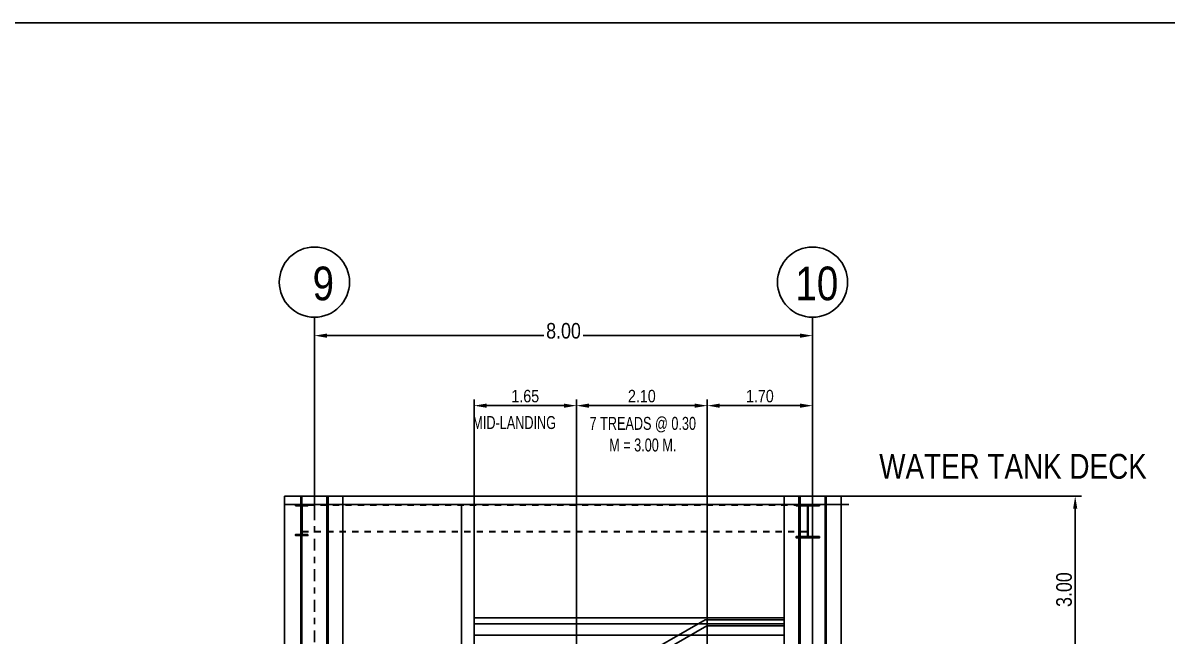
# Model space of a CAD drawing. Header units: millimetres. Extents: x 2148 to 2681, y 758 to 986.
# Drawn here: x 2499.55 to 2517.92, y 897.99 to 907.84 of the extents above; entities that cross this region are included whole.
import ezdxf

# ---------------------------------------------------------------- set-up
doc = ezdxf.new("R2010")
doc.units = ezdxf.units.MM
doc.linetypes.add('$0$HIDDEN', pattern=[0.375, 0.25, -0.125])
doc.linetypes.add('CENTER2', pattern=[28.575, 19.05, -3.175, 3.175, -3.175])
for name, color, linetype in [('D', 1, 'Continuous'), ('DIM', 20, 'Continuous'), ('HATCH', 8, 'Continuous'), ('TEXT', 6, 'Continuous'), ('TLBLK', 7, 'Continuous'), ('wall', 4, 'Continuous')]:
    doc.layers.add(name, color=color, linetype=linetype)
doc.styles.add('ARIALNW', font='ARIALN.TTF')
doc.styles.get("Standard").update_dxf_attribs({"font": 'arial.ttf'})
doc.dimstyles.new('DIM 100', dxfattribs={"dimtxt": 0.2, "dimasz": 0.2, "dimexe": 0.1, "dimexo": 0, "dimgap": 0.05, "dimtad": 1, "dimzin": 0, "dimdsep": 46, "dimtxsty": 'ARIALNW', "dimcen": 0.09, "dimclrd": 6, "dimclre": 6, "dimclrt": 13, "dimadec": 0, "dimazin": 0, "dimtfac": 1, "dimtofl": 0, "dimtmove": 2, "dimatfit": 3, "dimfxl": 1, "dimtolj": 1, "dimtzin": 0, "dimarcsym": 0})

# ---------------------------------------------------------------- blocks, each defined once
blk = doc.blocks.new('*D2798')
at = {"color": 6, "lineweight": -2, "ltscale": 0.05, "transparency": 16777216}
for p, q in [((2504.23, 899.899), (2504.23, 902.918)), ((2512.229, 899.899), (2512.229, 902.918)), ((2504.43, 902.818), (2507.914, 902.818)), ((2512.029, 902.818), (2508.546, 902.818))]:
    blk.add_line(p, q, dxfattribs=at)
at = {"color": 6, "ltscale": 0.05, "transparency": 16777216}
for points in [[(2504.43, 902.851), (2504.43, 902.784), (2504.23, 902.818)], [(2512.029, 902.851), (2512.029, 902.784), (2512.229, 902.818)]]:
    blk.add_solid(points, dxfattribs=at)
at = {"layer": 'Defpoints', "color": 0, "ltscale": 0.05, "transparency": 16777216}
for p in [(2512.229, 902.818), (2504.23, 899.899, 0), (2512.229, 899.899, 0)]:
    blk.add_point(p, dxfattribs=at)
at = {"color": 13, "ltscale": 0.05, "transparency": 16777216, "insert": (2508.23, 902.894), "char_height": 0.25, "attachment_point": 5, "style": 'ARIALNW'}
blk.add_mtext('\\A1;8.00', dxfattribs=at)
blk = doc.blocks.new('*D2813')
at = {"color": 6, "lineweight": -2, "ltscale": 0.05, "transparency": 16777216}
for p, q in [((2512.809, 900.242), (2516.546, 900.242)), ((2516.446, 900.042), (2516.446, 897.44)), ((2513.271, 897.24), (2516.546, 897.24))]:
    blk.add_line(p, q, dxfattribs=at)
at = {"color": 6, "ltscale": 0.05, "transparency": 16777216}
for points in [[(2516.413, 900.042), (2516.479, 900.042), (2516.446, 900.242)], [(2516.413, 897.44), (2516.479, 897.44), (2516.446, 897.24)]]:
    blk.add_solid(points, dxfattribs=at)
at = {"layer": 'Defpoints', "color": 0, "ltscale": 0.05, "transparency": 16777216}
for p in [(2512.809, 900.242, 0), (2513.271, 897.24, 0), (2516.446, 897.24)]:
    blk.add_point(p, dxfattribs=at)
at = {"color": 13, "ltscale": 0.05, "transparency": 16777216, "insert": (2516.268, 898.741), "char_height": 0.25, "attachment_point": 5, "rotation": 90, "style": 'ARIALNW'}
blk.add_mtext('\\A1;3.00', dxfattribs=at)
blk = doc.blocks.new('*D2831')
at = {"color": 6, "lineweight": -2, "ltscale": 0.05, "transparency": 16777216}
for p, q in [((2510.538, 897.24), (2510.538, 901.794)), ((2512.229, 897.24), (2512.229, 901.794)), ((2510.738, 901.694), (2512.029, 901.694))]:
    blk.add_line(p, q, dxfattribs=at)
at = {"color": 6, "ltscale": 0.05, "transparency": 16777216}
for points in [[(2510.738, 901.727), (2510.738, 901.66), (2510.538, 901.694)], [(2512.029, 901.727), (2512.029, 901.66), (2512.229, 901.694)]]:
    blk.add_solid(points, dxfattribs=at)
at = {"layer": 'Defpoints', "color": 0, "ltscale": 0.05, "transparency": 16777216}
for p in [(2512.229, 901.694), (2510.538, 897.24, 0), (2512.229, 897.24, 0)]:
    blk.add_point(p, dxfattribs=at)
at = {"color": 13, "ltscale": 0.05, "transparency": 16777216, "insert": (2511.383, 901.846), "char_height": 0.2, "attachment_point": 5, "style": 'ARIALNW'}
blk.add_mtext('\\A1;1.70', dxfattribs=at)
blk = doc.blocks.new('*D2832')
at = {"color": 6, "lineweight": -2, "ltscale": 0.05, "transparency": 16777216}
for p, q in [((2508.438, 896.037), (2508.438, 901.794)), ((2510.538, 898.512), (2510.538, 901.794)), ((2510.338, 901.694), (2508.638, 901.694))]:
    blk.add_line(p, q, dxfattribs=at)
at = {"color": 6, "ltscale": 0.05, "transparency": 16777216}
for points in [[(2508.638, 901.727), (2508.638, 901.66), (2508.438, 901.694)], [(2510.338, 901.727), (2510.338, 901.66), (2510.538, 901.694)]]:
    blk.add_solid(points, dxfattribs=at)
at = {"layer": 'Defpoints', "color": 0, "ltscale": 0.05, "transparency": 16777216}
for p in [(2508.438, 901.694), (2510.538, 898.512), (2508.438, 896.037, 0)]:
    blk.add_point(p, dxfattribs=at)
at = {"color": 13, "ltscale": 0.05, "transparency": 16777216, "insert": (2509.488, 901.846), "char_height": 0.2, "attachment_point": 5, "style": 'ARIALNW'}
blk.add_mtext('\\A1;2.10', dxfattribs=at)
blk = doc.blocks.new('*D2833')
at = {"color": 6, "lineweight": -2, "ltscale": 0.05, "transparency": 16777216}
for p, q in [((2506.794, 896.209), (2506.794, 901.794)), ((2508.438, 897.878), (2508.438, 901.794)), ((2508.238, 901.694), (2506.994, 901.694))]:
    blk.add_line(p, q, dxfattribs=at)
at = {"color": 6, "ltscale": 0.05, "transparency": 16777216}
for points in [[(2506.994, 901.727), (2506.994, 901.66), (2506.794, 901.694)], [(2508.238, 901.727), (2508.238, 901.66), (2508.438, 901.694)]]:
    blk.add_solid(points, dxfattribs=at)
at = {"layer": 'Defpoints', "color": 0, "ltscale": 0.05, "transparency": 16777216}
for p in [(2506.794, 901.694), (2508.438, 897.878), (2506.794, 896.209, 0)]:
    blk.add_point(p, dxfattribs=at)
at = {"color": 13, "ltscale": 0.05, "transparency": 16777216, "insert": (2507.616, 901.846), "char_height": 0.2, "attachment_point": 5, "style": 'ARIALNW'}
blk.add_mtext('\\A1;1.65', dxfattribs=at)
blk = doc.blocks.new('A$C1DB67A09')
at = {"layer": 'wall', "color": 16, "linetype": 'ByBlock', "ltscale": 1.5, "elevation": 0}
blk.add_lwpolyline([(9.492, -81.28), (106.692, -81.28), (106.692, -9.48), (9.492, -9.48)], close=True, dxfattribs=at)

msp = doc.modelspace()

# ---------------------------------------------------------------- hatches: boundary and pattern name
at = {"layer": 'HATCH', "ltscale": 0.5}
h = msp.add_hatch(dxfattribs=at)
h.set_pattern_fill('ANSI31', color=256, scale=0.018605, style=0)
h.set_pattern_definition([(45, (150864.8169364, 6013.798944), (-0.00164446852256, 0.00164446852256), [])])
edge = h.paths.add_edge_path()
edge.add_line((2504.1273496, 899.6275916), (2504.0429689, 899.6275916))
edge.add_arc((2504.0429689, 899.634847), 0.0072555, 174.09726711, 269.99999997, ccw=False)
edge.add_line((2504.0357519, 899.6355932), (2504.0357519, 900.0780455))
edge.add_arc((2504.0429689, 900.0787917), 0.0072555, 89.63455464, 185.90273283, ccw=False)
edge.add_line((2504.0430152, 900.086047), (2504.1273496, 900.086047))
edge.add_line((2504.1273496, 900.086047), (2504.1273496, 900.104652))
edge.add_line((2504.1273496, 900.104652), (2503.9273496, 900.104652))
edge.add_line((2503.9273496, 900.104652), (2503.9273496, 900.086047))
edge.add_line((2503.9273496, 900.086047), (2504.0173175, 900.086047))
edge.add_arc((2504.0173638, 900.0787917), 0.0072555, -4.29209345, 90.36544517, ccw=False)
edge.add_line((2504.0245989, 900.0782487), (2504.0245989, 899.6353901))
edge.add_arc((2504.0173638, 899.634847), 0.0072555, -89.99999978, 4.2920935, ccw=False)
edge.add_line((2504.0173638, 899.6275916), (2503.9273496, 899.6275916))
edge.add_line((2503.9273496, 899.6275916), (2503.9273496, 899.6089865))
edge.add_line((2503.9273496, 899.6089865), (2504.1273496, 899.6089865))
edge.add_line((2504.1273496, 899.6089865), (2504.1273496, 899.6275916))
h = msp.add_hatch(dxfattribs=at)
h.set_pattern_fill('ANSI31', color=256, scale=0.018605, style=0)
h.set_pattern_definition([(45, (150872.9379266, 6013.798944), (-0.00164446852256, 0.00164446852256), [])])
edge = h.paths.add_edge_path()
edge.add_line((2512.3394185, 899.5930135), (2512.1639591, 899.5930135))
edge.add_arc((2512.1639591, 899.600269), 0.0072555, 174.09726711, 269.99999997, ccw=False)
edge.add_line((2512.1567421, 899.6010151), (2512.1567421, 900.0780455))
edge.add_arc((2512.1639591, 900.0787917), 0.0072555, 89.63455464, 185.90273283, ccw=False)
edge.add_line((2512.1640054, 900.086047), (2512.3394185, 900.086047))
edge.add_line((2512.3394185, 900.086047), (2512.3394185, 900.104652))
edge.add_line((2512.3394185, 900.104652), (2511.963405, 900.104652))
edge.add_line((2511.963405, 900.104652), (2511.963405, 900.086047))
edge.add_line((2511.963405, 900.086047), (2512.1383077, 900.086047))
edge.add_arc((2512.138354, 900.0787917), 0.0072555, -4.29209345, 90.36544517, ccw=False)
edge.add_line((2512.1455891, 900.0782487), (2512.1455891, 899.600812))
edge.add_arc((2512.138354, 899.600269), 0.0072555, -89.99999978, 4.2920935, ccw=False)
edge.add_line((2512.138354, 899.5930135), (2511.963405, 899.5930135))
edge.add_line((2511.963405, 899.5930135), (2511.963405, 899.5744085))
edge.add_line((2511.963405, 899.5744085), (2512.3394185, 899.5744085))
edge.add_line((2512.3394185, 899.5744085), (2512.3394185, 899.5930135))

# ---------------------------------------------------------------- linework, layer by layer
at = {"ltscale": 0.05}
for p, q in [((2504.2304697, 900.5500707, 0.0000001), (2504.2304697, 903.1133042, 0.0000001)), ((2512.2291133, 900.3772323, 0.0000001), (2512.2291133, 903.1133042, 0.0000001)), ((2506.5944343, 853.0995075, 0), (2506.5944343, 900.104652, 0.0000001)), ((2506.7944434, 853.0995075), (2506.7944434, 900.104652, 0.0000001))]:
    msp.add_line(p, q, dxfattribs=at)
at = {"color": 2}
for p, q in [((2503.7475539, 900.2417251, 0.0000001), (2512.8094113, 900.2417251, 0)), ((2503.7475539, 900.2417251, 0.0000001), (2512.8094113, 900.2417251, 0)), ((2503.7475539, 900.104652, 0), (2512.8094113, 900.104652, 0))]:
    msp.add_line(p, q, dxfattribs=at)
at = {"linetype": '$0$HIDDEN', "ltscale": 0.3}
for p, q in [((2504.1273496, 900.104652, 0), (2512.1455891, 900.104652, 0)), ((2504.1273496, 900.0974799, 0), (2512.1455891, 900.0974799, 0)), ((2504.0357519, 899.6737017, 0), (2512.1455891, 899.6737017, 0)), ((2504.0357519, 899.6665296, 0), (2512.1455891, 899.6665296, 0))]:
    msp.add_line(p, q, dxfattribs=at)
at = {"ltscale": 0.5}
for p, q in [((2506.7944434, 898.2903, -0.0000007), (2511.772932, 898.2903, 0.0000001)), ((2508.1049998, 896.8839669, 0), (2510.5055178, 898.2582269, 0)), ((2510.5055178, 898.2582269, -0.0000002), (2511.772932, 898.2582269, 0)), ((2511.2315303, 898.2582269, -0.0000001), (2511.772932, 898.2582269, 0)), ((2506.7944434, 898.1903, -0.0000007), (2511.772932, 898.1903, 0.0000001)), ((2508.306276, 896.8839669, 0), (2510.5321168, 898.1582269, 0)), ((2510.5321168, 898.1582269, -0.0000002), (2511.772932, 898.1582269, 0)), ((2506.7944434, 898.0103, -0.0000008), (2511.772932, 898.0103, 0.0000001))]:
    msp.add_line(p, q, dxfattribs=at)
for centre in [(2504.2304697, 903.6768007, 0.0000001), (2512.2291133, 903.6768007, 0.0000001)]:
    msp.add_circle(centre, 0.5634965)
at = {"layer": 'D', "color": 3, "ltscale": 0.5}
for p, q in [((2504.0107819, 878.6173934, 0), (2504.0107819, 900.2417251, 0.0000001)), ((2504.0307819, 878.6173934, 0), (2504.0307819, 900.2417251, 0.0000001)), ((2504.4308782, 878.6173934, 0), (2504.4308782, 900.2417251, 0.0000001)), ((2504.4508782, 878.6173934, 0), (2504.4508782, 900.2417251, 0.0000001)), ((2512.0094255, 878.6173934, 0.0000001), (2512.0094255, 900.2417251, 0.0000001)), ((2512.0294255, 878.6173934, 0.0000001), (2512.0294255, 900.2417251, 0.0000001)), ((2512.4295218, 878.6173934, 0.0000001), (2512.4295218, 900.2417251, 0.0000001)), ((2512.4495218, 878.6173934, 0.0000001), (2512.4495218, 900.2417251, 0.0000001))]:
    msp.add_line(p, q, dxfattribs=at)
at = {"layer": 'D', "color": 3, "ltscale": 0.5, "elevation": 0}
for points in [[(2504.1273496, 899.6275916), (2504.0429689, 899.6275916, -0.4447202436), (2504.0357519, 899.6355932), (2504.0357519, 900.0780455, -0.4466315217), (2504.0430152, 900.086047), (2504.1273496, 900.086047), (2504.1273496, 900.104652), (2503.9273496, 900.104652), (2503.9273496, 900.086047), (2504.0173175, 900.086047, -0.4382281274), (2504.0245989, 900.0782487), (2504.0245989, 899.6353901, -0.4363286722), (2504.0173638, 899.6275916), (2503.9273496, 899.6275916), (2503.9273496, 899.6089865), (2504.1273496, 899.6089865)], [(2512.3394185, 899.5930135), (2512.1639591, 899.5930135, -0.4447202436), (2512.1567421, 899.6010151), (2512.1567421, 900.0780455, -0.4466315217), (2512.1640054, 900.086047), (2512.3394185, 900.086047), (2512.3394185, 900.104652), (2511.963405, 900.104652), (2511.963405, 900.086047), (2512.1383077, 900.086047, -0.4382281274), (2512.1455891, 900.0782487), (2512.1455891, 899.600812, -0.4363286722), (2512.138354, 899.5930135), (2511.963405, 899.5930135), (2511.963405, 899.5744085), (2512.3394185, 899.5744085)]]:
    msp.add_lwpolyline(points, format="xyb", close=True, dxfattribs=at)
at = {"layer": 'HATCH', "linetype": 'CENTER2', "ltscale": 0.01}
for p, q in [((2504.2310924, 854.2409449), (2504.2310924, 903.1133046, 0.0000001)), ((2512.2291133, 854.2495075, 0), (2512.2291133, 903.1133042, 0.0000001))]:
    msp.add_line(p, q, dxfattribs=at)
at = {"layer": 'HATCH', "linetype": 'ByBlock', "ltscale": 0.5}
for p, q in [((2503.750781, 854.2409449), (2503.750781, 900.2417251, 0.0000001)), ((2504.6884211, 854.2409449, 0), (2504.6884211, 900.2417251, 0.0000001)), ((2511.772932, 854.2376024, 0), (2511.772932, 900.2298201, 0.0000001)), ((2512.6870647, 854.2495075, 0), (2512.6870647, 900.2417251, 0.0000001))]:
    msp.add_line(p, q, dxfattribs=at)

# ---------------------------------------------------------------- block references
at = {"layer": 'DIM', "color": 8}
msp.add_blockref('A$C1DB67A09', (2470.958248, 917.3189005), dxfattribs=at)

# ---------------------------------------------------------------- texts
at = {"insert": (2513.299246, 900.9198631, 0.0000001), "char_height": 0.4, "width": 5.145235636, "attachment_point": 1}
msp.add_mtext('{\\fSwis721 BdOul BT|b0|i0|c0|p82;\\W0.8;WATER TANK DECK}', dxfattribs=at)
at = {"layer": 'TEXT', "char_height": 0.54, "width": 3.396423809, "attachment_point": 1, "style": 'ARIALNW'}
for s, insert in [('9', (2504.201138, 903.9259297, 0.0000001)), ('10', (2511.9540097, 903.9259297, 0.0000001))]:
    msp.add_mtext(s, dxfattribs=dict(at, insert=insert))
at = {"layer": 'TLBLK', "color": 7, "char_height": 0.208, "width": 8.634551958, "attachment_point": 5}
for s, insert in [('{\\W0.7;MID-LANDING}', (2507.4379815, 901.4217607, 0)), ('{\\W0.7;7 TREADS @ 0.30 \\PM = 3.00 M.}', (2509.502846, 901.2345194))]:
    msp.add_mtext(s, dxfattribs=dict(at, insert=insert))

# ---------------------------------------------------------------- dimensions: what is measured, and where the dimension line sits
at = {"ltscale": 0.05}
dim = msp.add_linear_dim(base=(2512.2291133, 902.8176653, 0.0000001), p1=(2504.2304697, 899.8986084, 0.0000001), p2=(2512.2291133, 899.8986084, 0.0000001), dimstyle='DIM 100', override={"dimtxt": 0.25}, dxfattribs=at)
dim.commit()
dim.dimension.update_dxf_attribs({"geometry": '*D2798', "text_midpoint": (2508.2297915, 902.8935001, 0.0000001), "dimtype": 160})
at = {"color": 2, "ltscale": 0.05}
for base, p1, p2, text, picture, middle in [((2506.7944434, 901.6937654), (2508.4375335, 897.8779732), (2506.7944434, 896.2094076, 0), '1.65', '*D2833', (2507.6159884, 901.84588)), ((2512.2291133, 901.6937654), (2510.5375335, 897.2395075, 0), (2512.2291133, 897.2395075, 0.0000001), '1.70', '*D2831', (2511.3833234, 901.84588))]:
    dim = msp.add_linear_dim(base=base, p1=p1, p2=p2, text=text, dimstyle='DIM 100', dxfattribs=at)
    dim.commit()
    dim.dimension.update_dxf_attribs({"geometry": picture, "text_midpoint": middle})
dim = msp.add_linear_dim(base=(2508.4375335, 901.6937654), p1=(2510.5375335, 898.512276), p2=(2508.4375335, 896.0372894, 0), dimstyle='DIM 100', dxfattribs=at)
dim.commit()
dim.dimension.update_dxf_attribs({"geometry": '*D2832', "text_midpoint": (2509.4875335, 901.84588)})
at = {"ltscale": 0.05}
dim = msp.add_linear_dim(base=(2516.4461202, 897.2395075, 0.0000001), p1=(2512.8094113, 900.2417251, 0), p2=(2513.2705913, 897.2395075, 0), angle=90, dimstyle='DIM 100', override={"dimtxt": 0.25}, dxfattribs=at)
dim.commit()
dim.dimension.update_dxf_attribs({"geometry": '*D2813', "text_midpoint": (2516.268477, 898.7406163, 0.0000001)})

doc.saveas('drawing.dxf')
